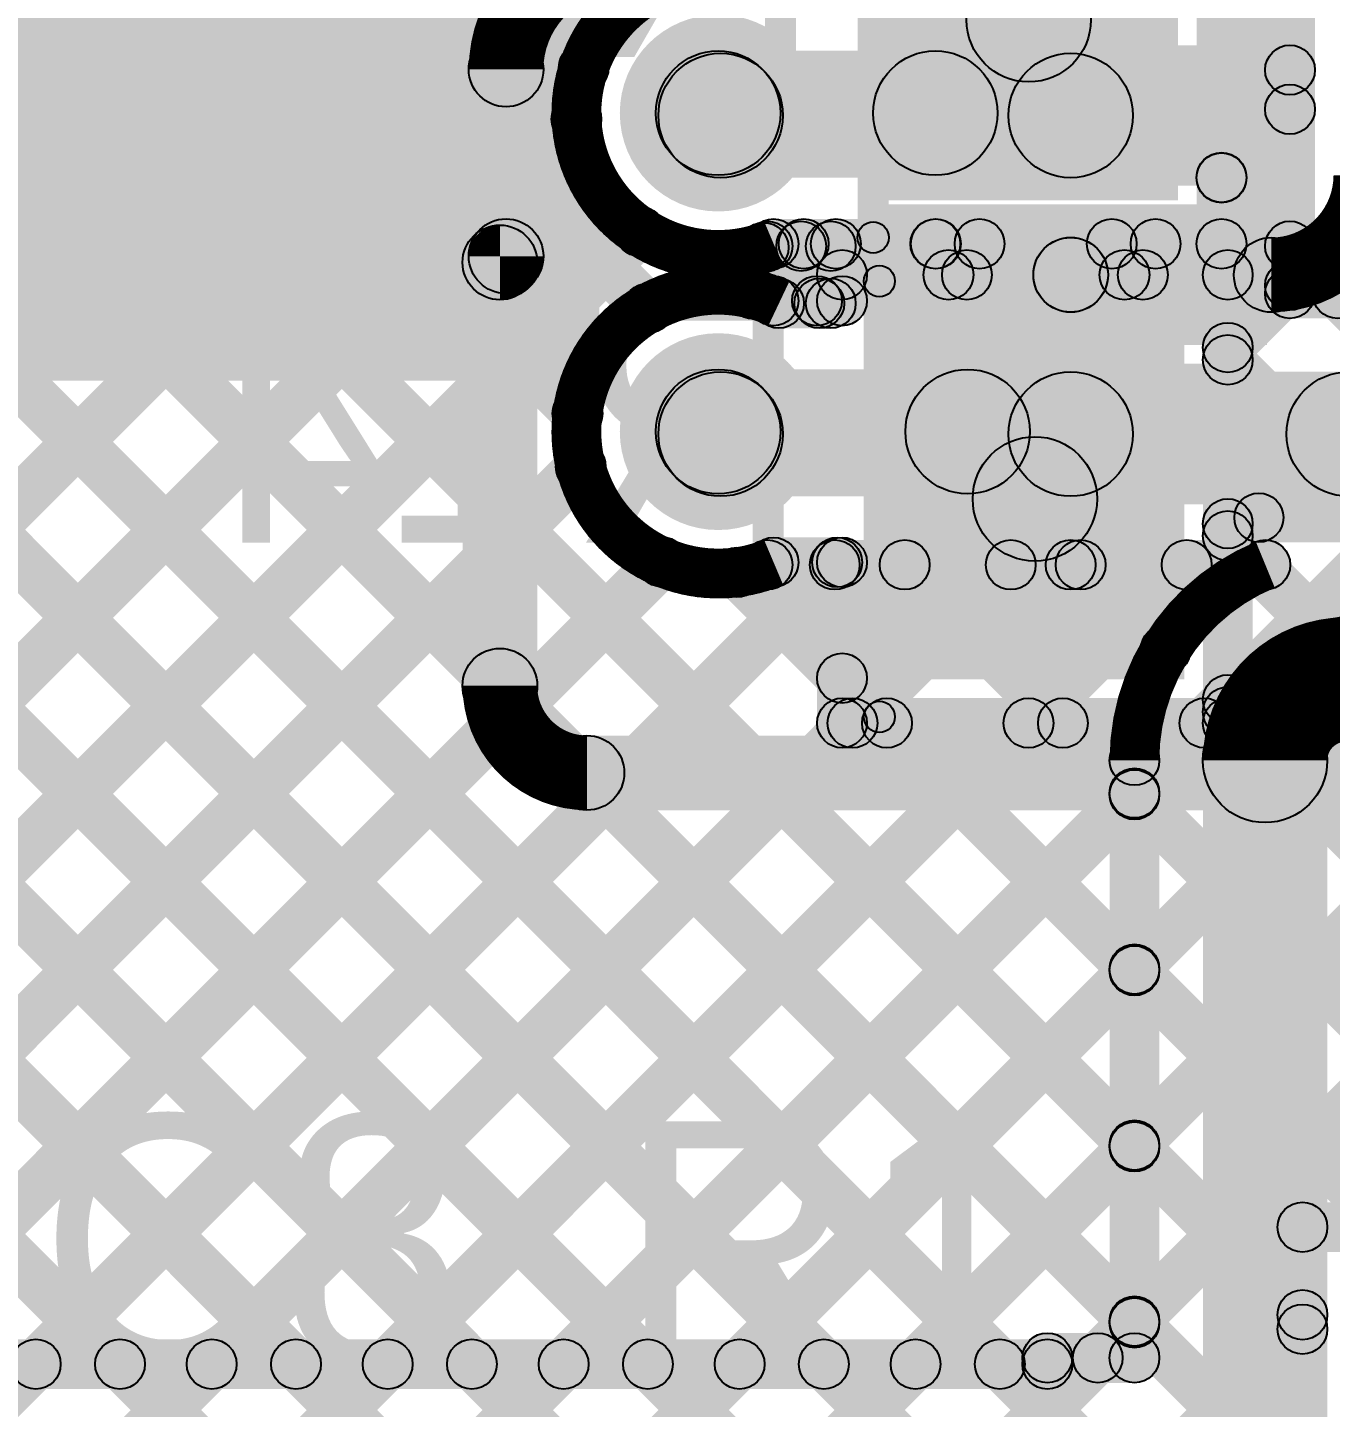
# Model space of a CAD drawing. Header units: millimetres. Extents: x 3.07 to 5.81, y 1.29 to 3.84.
# Drawn here: x 5.0831 to 5.2925, y 1.6551 to 1.8767 of the extents above; entities that cross this region are included whole.
import ezdxf

# ---------------------------------------------------------------- set-up
doc = ezdxf.new("R2010")
doc.units = ezdxf.units.MM
doc.header["$MEASUREMENT"] = 0
for name, color, linetype in [('BottomLayer', 5, 'Continuous'), ('BottomOverlay', 54, 'Continuous'), ('BottomPaste', 16, 'Continuous'), ('BottomSolder', 6, 'Continuous'), ('TopLayer', 1, 'Continuous'), ('TopOverlay', 2, 'Continuous'), ('TopPaste', 8, 'Continuous'), ('TopSolder', 216, 'Continuous'), ('ViaHoleLayer', 16, 'Continuous')]:
    doc.layers.add(name, color=color, linetype=linetype)

# ---------------------------------------------------------------- blocks, each defined once
blk = doc.blocks.new('16_TSSOP_17')
at = {"layer": 'TopLayer'}
for points in [[(-0.13681, -0.0311), (-0.08169, -0.0311), (-0.08169, -0.04567), (-0.13681, -0.04567)], [(-0.13681, -0.05669), (-0.08169, -0.05669), (-0.08169, -0.07126), (-0.13681, -0.07126)], [(-0.13681, -0.08228), (-0.08169, -0.08228), (-0.08169, -0.09685), (-0.13681, -0.09685)]]:
    blk.add_hatch(color=1, dxfattribs=at).paths.add_polyline_path(points)
at = {"layer": 'TopOverlay'}
h = blk.add_hatch(color=2, dxfattribs=at)
edge = h.paths.add_edge_path()
edge.add_arc((-0.079, -0.103), 0.00394, 0, 360)
blk.add_hatch(color=2, dxfattribs=at).paths.add_polyline_path([(-0.079, -0.10694), (-0.079, -0.09906), (0.079, -0.09906), (0.079, -0.10694)])
at = {"layer": 'TopPaste'}
for points in [[(-0.13681, -0.0311), (-0.08169, -0.0311), (-0.08169, -0.04567), (-0.13681, -0.04567)], [(-0.13681, -0.05669), (-0.08169, -0.05669), (-0.08169, -0.07126), (-0.13681, -0.07126)], [(-0.13681, -0.08228), (-0.08169, -0.08228), (-0.08169, -0.09685), (-0.13681, -0.09685)]]:
    blk.add_hatch(color=8, dxfattribs=at).paths.add_polyline_path(points)
at = {"layer": 'TopSolder'}
for points in [[(-0.14081, -0.0271), (-0.07769, -0.0271), (-0.07769, -0.04967), (-0.14081, -0.04967)], [(-0.14081, -0.05269), (-0.07769, -0.05269), (-0.07769, -0.07526), (-0.14081, -0.07526)], [(-0.14081, -0.07828), (-0.07769, -0.07828), (-0.07769, -0.10085), (-0.14081, -0.10085)]]:
    blk.add_hatch(color=216, dxfattribs=at).paths.add_polyline_path(points)
at = {"layer": 'TopOverlay'}
blk.add_circle((-0.079, -0.103), 0.00394, dxfattribs=at)
blk = doc.blocks.new('RES0805_B_41')
at = {"layer": 'BottomLayer'}
for points in [[(-0.06, 0.025), (-0.02, 0.025), (-0.02, -0.025), (-0.06, -0.025)], [(0.02, 0.025), (0.06, 0.025), (0.06, -0.025), (0.02, -0.025)]]:
    blk.add_hatch(color=5, dxfattribs=at).paths.add_polyline_path(points)
at = {"layer": 'BottomOverlay'}
h = blk.add_hatch(color=54, dxfattribs=at)
edge = h.paths.add_edge_path()
edge.add_arc((-0.065, 0.035), 0.0025, 0, 360)
h = blk.add_hatch(color=54, dxfattribs=at)
edge = h.paths.add_edge_path()
edge.add_arc((-0.065, 0.035), 0.0025, 0, 360)
for points in [[(0.065, 0.0375), (0.065, 0.0325), (-0.065, 0.0325), (-0.065, 0.0375)], [(-0.0675, 0.035), (-0.0625, 0.035), (-0.0625, -0.035), (-0.0675, -0.035)], [(0.0625, 0.035), (0.0675, 0.035), (0.0675, -0.035), (0.0625, -0.035)], [(0.065, -0.0325), (0.065, -0.0375), (-0.065, -0.0375), (-0.065, -0.0325)]]:
    blk.add_hatch(color=54, dxfattribs=at).paths.add_polyline_path(points)
h = blk.add_hatch(color=54, dxfattribs=at)
edge = h.paths.add_edge_path()
edge.add_arc((0.065, 0.035), 0.0025, 0, 360)
h = blk.add_hatch(color=54, dxfattribs=at)
edge = h.paths.add_edge_path()
edge.add_arc((0.065, 0.035), 0.0025, 0, 360)
h = blk.add_hatch(color=54, dxfattribs=at)
edge = h.paths.add_edge_path()
edge.add_arc((-0.065, -0.035), 0.0025, 0, 360)
h = blk.add_hatch(color=54, dxfattribs=at)
edge = h.paths.add_edge_path()
edge.add_arc((-0.065, -0.035), 0.0025, 0, 360)
h = blk.add_hatch(color=54, dxfattribs=at)
edge = h.paths.add_edge_path()
edge.add_arc((0.065, -0.035), 0.0025, 0, 360)
h = blk.add_hatch(color=54, dxfattribs=at)
edge = h.paths.add_edge_path()
edge.add_arc((0.065, -0.035), 0.0025, 0, 360)
at = {"layer": 'BottomPaste'}
for points in [[(-0.06, 0.025), (-0.02, 0.025), (-0.02, -0.025), (-0.06, -0.025)], [(0.02, 0.025), (0.06, 0.025), (0.06, -0.025), (0.02, -0.025)]]:
    blk.add_hatch(color=16, dxfattribs=at).paths.add_polyline_path(points)
at = {"layer": 'BottomSolder'}
for points in [[(-0.064, 0.029), (-0.016, 0.029), (-0.016, -0.029), (-0.064, -0.029)], [(0.016, 0.029), (0.064, 0.029), (0.064, -0.029), (0.016, -0.029)]]:
    blk.add_hatch(color=6, dxfattribs=at).paths.add_polyline_path(points)
at = {"layer": 'BottomOverlay'}
for centre in [(-0.065, 0.035), (-0.065, 0.035), (0.065, 0.035), (0.065, 0.035), (-0.065, -0.035), (-0.065, -0.035), (0.065, -0.035), (0.065, -0.035)]:
    blk.add_circle(centre, 0.0025, dxfattribs=at)
blk = doc.blocks.new('RES0805_B_42')
at = {"layer": 'BottomLayer'}
for points in [[(-0.06, 0.025), (-0.02, 0.025), (-0.02, -0.025), (-0.06, -0.025)], [(0.02, 0.025), (0.06, 0.025), (0.06, -0.025), (0.02, -0.025)]]:
    blk.add_hatch(color=5, dxfattribs=at).paths.add_polyline_path(points)
at = {"layer": 'BottomOverlay'}
h = blk.add_hatch(color=54, dxfattribs=at)
edge = h.paths.add_edge_path()
edge.add_arc((-0.065, 0.035), 0.0025, 0, 360)
h = blk.add_hatch(color=54, dxfattribs=at)
edge = h.paths.add_edge_path()
edge.add_arc((-0.065, 0.035), 0.0025, 0, 360)
for points in [[(-0.065, 0.0325), (-0.065, 0.0375), (0.065, 0.0375), (0.065, 0.0325)], [(-0.0625, -0.035), (-0.0675, -0.035), (-0.0675, 0.035), (-0.0625, 0.035)], [(0.0675, -0.035), (0.0625, -0.035), (0.0625, 0.035), (0.0675, 0.035)], [(-0.065, -0.0375), (-0.065, -0.0325), (0.065, -0.0325), (0.065, -0.0375)]]:
    blk.add_hatch(color=54, dxfattribs=at).paths.add_polyline_path(points)
h = blk.add_hatch(color=54, dxfattribs=at)
edge = h.paths.add_edge_path()
edge.add_arc((0.065, 0.035), 0.0025, 0, 360)
h = blk.add_hatch(color=54, dxfattribs=at)
edge = h.paths.add_edge_path()
edge.add_arc((0.065, 0.035), 0.0025, 0, 360)
h = blk.add_hatch(color=54, dxfattribs=at)
edge = h.paths.add_edge_path()
edge.add_arc((-0.065, -0.035), 0.0025, 0, 360)
h = blk.add_hatch(color=54, dxfattribs=at)
edge = h.paths.add_edge_path()
edge.add_arc((-0.065, -0.035), 0.0025, 0, 360)
h = blk.add_hatch(color=54, dxfattribs=at)
edge = h.paths.add_edge_path()
edge.add_arc((0.065, -0.035), 0.0025, 0, 360)
h = blk.add_hatch(color=54, dxfattribs=at)
edge = h.paths.add_edge_path()
edge.add_arc((0.065, -0.035), 0.0025, 0, 360)
at = {"layer": 'BottomPaste'}
for points in [[(-0.06, 0.025), (-0.02, 0.025), (-0.02, -0.025), (-0.06, -0.025)], [(0.02, 0.025), (0.06, 0.025), (0.06, -0.025), (0.02, -0.025)]]:
    blk.add_hatch(color=16, dxfattribs=at).paths.add_polyline_path(points)
at = {"layer": 'BottomSolder'}
for points in [[(-0.064, 0.029), (-0.016, 0.029), (-0.016, -0.029), (-0.064, -0.029)], [(0.016, 0.029), (0.064, 0.029), (0.064, -0.029), (0.016, -0.029)]]:
    blk.add_hatch(color=6, dxfattribs=at).paths.add_polyline_path(points)
at = {"layer": 'BottomOverlay'}
for centre in [(-0.065, 0.035), (-0.065, 0.035), (0.065, 0.035), (0.065, 0.035), (-0.065, -0.035), (-0.065, -0.035), (0.065, -0.035), (0.065, -0.035)]:
    blk.add_circle(centre, 0.0025, dxfattribs=at)

msp = doc.modelspace()

# ---------------------------------------------------------------- hatches: boundary and pattern name
at = {"layer": 'BottomLayer'}
for points in [[(4.72717, 2.30996), (4.73283, 2.31561), (5.17531, 1.87313), (5.16966, 1.86747)], [(4.93017, 2.07867), (4.93583, 2.08433), (5.18567, 1.83449), (5.18001, 1.82883)], [(4.93017, 2.05039), (4.93583, 2.05605), (5.1743, 1.81757), (5.16864, 1.81192)], [(4.93017, 2.0221), (4.93583, 2.02776), (5.29083, 1.67276), (5.28517, 1.6671)], [(5.29, 1.834), (5.282, 1.834), (5.282, 2.002), (5.29, 2.002)], [(4.93017, 1.99382), (4.93583, 1.99948), (5.29083, 1.64448), (5.28517, 1.63882)], [(4.93017, 1.96554), (4.93583, 1.97119), (5.29083, 1.61619), (5.28517, 1.61054)], [(4.93583, 1.70576), (4.93017, 1.71142), (5.17027, 1.95152), (5.17593, 1.94586)], [(4.93017, 1.93725), (4.93583, 1.94291), (5.29083, 1.58791), (5.28517, 1.58225)], [(4.93583, 1.67748), (4.93017, 1.68314), (5.17434, 1.92731), (5.18, 1.92165)], [(4.93583, 1.64919), (4.93017, 1.65485), (5.19551, 1.92019), (5.20116, 1.91453)], [(4.93017, 1.90897), (4.93583, 1.91462), (5.29083, 1.55962), (5.28517, 1.55397)], [(5.279, 1.842), (5.271, 1.842), (5.271, 1.914), (5.279, 1.914)], [(4.93017, 1.88068), (4.93583, 1.88634), (5.29083, 1.53134), (5.28517, 1.52568)], [(5.23607, 1.85593), (5.22193, 1.87007), (5.23693, 1.88507), (5.25107, 1.87093)], [(5.27217, 1.87809), (5.27783, 1.88375), (5.28883, 1.87275), (5.28317, 1.86709)], [(5.19409, 1.853), (5.19409, 1.873), (5.229, 1.873), (5.229, 1.853)], [(4.93583, 1.62091), (4.93017, 1.62657), (5.16848, 1.86487), (5.17413, 1.85921)], [(5.27783, 1.84977), (5.27217, 1.85543), (5.28317, 1.86643), (5.28883, 1.86077)], [(4.93017, 1.8524), (4.93583, 1.85806), (5.30838, 1.48551), (5.30272, 1.47985)], [(5.27217, 1.84981), (5.27783, 1.85547), (5.28883, 1.84447), (5.28317, 1.83881)], [(4.93583, 1.59263), (4.93017, 1.59828), (5.17869, 1.8468), (5.18434, 1.84114)], [(5.20258, 1.83109), (5.19692, 1.83675), (5.205, 1.84483), (5.21066, 1.83917)], [(5.203, 1.838), (5.203, 1.846), (5.213, 1.846), (5.213, 1.838)], [(5.213, 1.838), (5.213, 1.846), (5.275, 1.846), (5.275, 1.838)], [(5.213, 1.838), (5.213, 1.846), (5.229, 1.846), (5.229, 1.838)], [(5.22624, 1.83917), (5.2319, 1.84483), (5.2369, 1.83983), (5.23124, 1.83417)], [(5.23394, 1.83417), (5.22829, 1.83983), (5.23329, 1.84483), (5.23894, 1.83917)], [(5.25453, 1.83917), (5.26018, 1.84483), (5.26518, 1.83983), (5.25953, 1.83417)], [(5.26223, 1.83417), (5.25657, 1.83983), (5.26157, 1.84483), (5.26723, 1.83917)], [(5.19857, 1.83856), (5.20423, 1.84422), (5.2128, 1.83565), (5.20714, 1.82999)], [(5.214, 1.833), (5.214, 1.841), (5.276, 1.841), (5.276, 1.833)], [(5.165, 1.771), (5.153, 1.771), (5.153, 1.839), (5.165, 1.839)], [(5.27883, 1.82249), (5.27317, 1.82815), (5.28317, 1.83815), (5.28883, 1.83249)], [(5.286, 1.83), (5.286, 1.838), (5.428, 1.838), (5.428, 1.83)], [(5.00536, 1.46417), (4.99971, 1.46983), (5.36671, 1.83683), (5.37236, 1.83117)], [(5.03365, 1.46417), (5.02799, 1.46983), (5.39499, 1.83683), (5.40065, 1.83117)], [(5.06193, 1.46417), (5.05628, 1.46983), (5.42328, 1.83683), (5.42893, 1.83117)], [(5.203, 1.82882), (5.203, 1.83682), (5.214, 1.83682), (5.214, 1.82882)], [(5.218, 1.83282), (5.21, 1.83282), (5.21, 1.837), (5.218, 1.837)], [(5.28, 1.765), (5.272, 1.765), (5.272, 1.837), (5.28, 1.837)], [(5.27883, 1.7942), (5.27317, 1.79986), (5.31014, 1.83683), (5.3158, 1.83117)], [(5.27883, 1.76592), (5.27317, 1.77158), (5.33842, 1.83683), (5.34408, 1.83117)], [(5.29081, 1.83117), (5.29647, 1.83683), (5.37247, 1.76083), (5.36681, 1.75517)], [(4.93017, 1.82411), (4.93583, 1.82977), (5.29483, 1.47077), (5.28917, 1.46511)], [(5.27317, 1.82053), (5.27883, 1.82618), (5.36983, 1.73518), (5.36417, 1.72953)], [(5.19409, 1.80182), (5.19409, 1.82182), (5.23418, 1.82182), (5.23418, 1.80182)], [(5.22711, 1.80475), (5.24125, 1.81889), (5.25207, 1.80807), (5.23793, 1.79393)], [(4.93583, 1.56434), (4.93017, 1.57), (5.16917, 1.80899), (5.17482, 1.80334)], [(5.27317, 1.79224), (5.27883, 1.7979), (5.36983, 1.7069), (5.36417, 1.70124)], [(4.93583, 1.53606), (4.93017, 1.54171), (5.18218, 1.79372), (5.18784, 1.78807)], [(4.93583, 1.50777), (4.93017, 1.51343), (5.21039, 1.79365), (5.21605, 1.78799)], [(5.203, 1.78682), (5.203, 1.79482), (5.214, 1.79482), (5.214, 1.78682)], [(5.19419, 1.78637), (5.19985, 1.79202), (5.21683, 1.77505), (5.21117, 1.76939)], [(5.218, 1.765), (5.21, 1.765), (5.21, 1.79082), (5.218, 1.79082)], [(5.27508, 1.76217), (5.26942, 1.76783), (5.27317, 1.77158), (5.27883, 1.76592)], [(5.214, 1.761), (5.214, 1.769), (5.276, 1.769), (5.276, 1.761)], [(5.27317, 1.76396), (5.27883, 1.76961), (5.36161, 1.68683), (5.35596, 1.68117)], [(4.93583, 1.47949), (4.93017, 1.48515), (5.21285, 1.76783), (5.21851, 1.76217)], [(4.9488, 1.46417), (4.94314, 1.46983), (5.24114, 1.76783), (5.2468, 1.76217)], [(4.97708, 1.46417), (4.97142, 1.46983), (5.26942, 1.76783), (5.27508, 1.76217)], [(5.21839, 1.76217), (5.22405, 1.76783), (5.30505, 1.68683), (5.29939, 1.68117)], [(5.24667, 1.76217), (5.25233, 1.76783), (5.33333, 1.68683), (5.32767, 1.68117)], [(5.173, 1.751), (5.173, 1.763), (5.318, 1.763), (5.318, 1.751)], [(5.288, 1.68), (5.288, 1.688), (5.367, 1.688), (5.367, 1.68)], [(5.292, 1.515), (5.284, 1.515), (5.284, 1.684), (5.292, 1.684)], [(5.09022, 1.46417), (5.08456, 1.46983), (5.28517, 1.67044), (5.29083, 1.66478)]]:
    msp.add_hatch(color=5, dxfattribs=at).paths.add_polyline_path(points)
h = msp.add_hatch(color=5, dxfattribs=at)
edge = h.paths.add_edge_path()
edge.add_arc((5.244, 1.878), 0.01, 0, 360)
h = msp.add_hatch(color=5, dxfattribs=at)
edge = h.paths.add_edge_path()
edge.add_arc((5.17248, 1.8703), 0.004, 0, 360)
h = msp.add_hatch(color=5, dxfattribs=at)
edge = h.paths.add_edge_path()
edge.add_arc((5.19409, 1.863), 0.01181, 0, 360)
h = msp.add_hatch(color=5, dxfattribs=at)
edge = h.paths.add_edge_path()
edge.add_arc((5.286, 1.86992), 0.004, 0, 360)
h = msp.add_hatch(color=5, dxfattribs=at)
edge = h.paths.add_edge_path()
edge.add_arc((5.19409, 1.863), 0.01, 0, 360)
h = msp.add_hatch(color=5, dxfattribs=at)
edge = h.paths.add_edge_path()
edge.add_arc((5.229, 1.863), 0.01, 0, 360)
h = msp.add_hatch(color=5, dxfattribs=at)
edge = h.paths.add_edge_path()
edge.add_arc((5.229, 1.863), 0.01, 0, 360)
h = msp.add_hatch(color=5, dxfattribs=at)
edge = h.paths.add_edge_path()
edge.add_arc((5.286, 1.8636), 0.004, 0, 360)
h = msp.add_hatch(color=5, dxfattribs=at)
edge = h.paths.add_edge_path()
edge.add_arc((5.1713, 1.86204), 0.004, 0, 360)
h = msp.add_hatch(color=5, dxfattribs=at)
edge = h.paths.add_edge_path()
edge.add_arc((5.275, 1.85264), 0.004, 0, 360)
h = msp.add_hatch(color=5, dxfattribs=at)
edge = h.paths.add_edge_path()
edge.add_arc((5.275, 1.8526), 0.004, 0, 360)
h = msp.add_hatch(color=5, dxfattribs=at)
edge = h.paths.add_edge_path()
edge.add_arc((5.159, 1.839), 0.01181, 0, 360)
h = msp.add_hatch(color=5, dxfattribs=at)
edge = h.paths.add_edge_path()
edge.add_arc((5.18152, 1.84397), 0.004, 0, 360)
h = msp.add_hatch(color=5, dxfattribs=at)
edge = h.paths.add_edge_path()
edge.add_arc((5.159, 1.839), 0.006, 0, 360)
h = msp.add_hatch(color=5, dxfattribs=at)
edge = h.paths.add_edge_path()
edge.add_arc((5.2014, 1.84139), 0.004, 0, 360)
h = msp.add_hatch(color=5, dxfattribs=at)
edge = h.paths.add_edge_path()
edge.add_arc((5.203, 1.842), 0.004, 0, 360)
h = msp.add_hatch(color=5, dxfattribs=at)
edge = h.paths.add_edge_path()
edge.add_arc((5.203, 1.842), 0.004, 0, 360)
h = msp.add_hatch(color=5, dxfattribs=at)
edge = h.paths.add_edge_path()
edge.add_arc((5.20783, 1.842), 0.004, 0, 360)
h = msp.add_hatch(color=5, dxfattribs=at)
edge = h.paths.add_edge_path()
edge.add_arc((5.213, 1.842), 0.004, 0, 360)
h = msp.add_hatch(color=5, dxfattribs=at)
edge = h.paths.add_edge_path()
edge.add_arc((5.213, 1.842), 0.004, 0, 360)
h = msp.add_hatch(color=5, dxfattribs=at)
edge = h.paths.add_edge_path()
edge.add_arc((5.213, 1.842), 0.004, 0, 360)
h = msp.add_hatch(color=5, dxfattribs=at)
edge = h.paths.add_edge_path()
edge.add_arc((5.229, 1.842), 0.004, 0, 360)
h = msp.add_hatch(color=5, dxfattribs=at)
edge = h.paths.add_edge_path()
edge.add_arc((5.22907, 1.842), 0.004, 0, 360)
h = msp.add_hatch(color=5, dxfattribs=at)
edge = h.paths.add_edge_path()
edge.add_arc((5.23611, 1.842), 0.004, 0, 360)
h = msp.add_hatch(color=5, dxfattribs=at)
edge = h.paths.add_edge_path()
edge.add_arc((5.25735, 1.842), 0.004, 0, 360)
h = msp.add_hatch(color=5, dxfattribs=at)
edge = h.paths.add_edge_path()
edge.add_arc((5.2644, 1.842), 0.004, 0, 360)
h = msp.add_hatch(color=5, dxfattribs=at)
edge = h.paths.add_edge_path()
edge.add_arc((5.275, 1.842), 0.004, 0, 360)
h = msp.add_hatch(color=5, dxfattribs=at)
edge = h.paths.add_edge_path()
edge.add_arc((5.275, 1.842), 0.004, 0, 360)
h = msp.add_hatch(color=5, dxfattribs=at)
edge = h.paths.add_edge_path()
edge.add_arc((5.286, 1.84164), 0.004, 0, 360)
h = msp.add_hatch(color=5, dxfattribs=at)
edge = h.paths.add_edge_path()
edge.add_arc((5.214, 1.837), 0.004, 0, 360)
h = msp.add_hatch(color=5, dxfattribs=at)
edge = h.paths.add_edge_path()
edge.add_arc((5.214, 1.837), 0.004, 0, 360)
h = msp.add_hatch(color=5, dxfattribs=at)
edge = h.paths.add_edge_path()
edge.add_arc((5.23111, 1.837), 0.004, 0, 360)
h = msp.add_hatch(color=5, dxfattribs=at)
edge = h.paths.add_edge_path()
edge.add_arc((5.23407, 1.837), 0.004, 0, 360)
h = msp.add_hatch(color=5, dxfattribs=at)
edge = h.paths.add_edge_path()
edge.add_arc((5.2594, 1.837), 0.004, 0, 360)
h = msp.add_hatch(color=5, dxfattribs=at)
edge = h.paths.add_edge_path()
edge.add_arc((5.26235, 1.837), 0.004, 0, 360)
h = msp.add_hatch(color=5, dxfattribs=at)
edge = h.paths.add_edge_path()
edge.add_arc((5.276, 1.837), 0.004, 0, 360)
h = msp.add_hatch(color=5, dxfattribs=at)
edge = h.paths.add_edge_path()
edge.add_arc((5.276, 1.837), 0.004, 0, 360)
h = msp.add_hatch(color=5, dxfattribs=at)
edge = h.paths.add_edge_path()
edge.add_arc((5.19975, 1.83392), 0.004, 0, 360)
h = msp.add_hatch(color=5, dxfattribs=at)
edge = h.paths.add_edge_path()
edge.add_arc((5.286, 1.83532), 0.004, 0, 360)
h = msp.add_hatch(color=5, dxfattribs=at)
edge = h.paths.add_edge_path()
edge.add_arc((5.286, 1.834), 0.004, 0, 360)
h = msp.add_hatch(color=5, dxfattribs=at)
edge = h.paths.add_edge_path()
edge.add_arc((5.286, 1.834), 0.004, 0, 360)
h = msp.add_hatch(color=5, dxfattribs=at)
edge = h.paths.add_edge_path()
edge.add_arc((5.29364, 1.834), 0.004, 0, 360)
h = msp.add_hatch(color=5, dxfattribs=at)
edge = h.paths.add_edge_path()
edge.add_arc((5.18284, 1.83166), 0.004, 0, 360)
h = msp.add_hatch(color=5, dxfattribs=at)
edge = h.paths.add_edge_path()
edge.add_arc((5.203, 1.83282), 0.004, 0, 360)
h = msp.add_hatch(color=5, dxfattribs=at)
edge = h.paths.add_edge_path()
edge.add_arc((5.203, 1.83282), 0.004, 0, 360)
h = msp.add_hatch(color=5, dxfattribs=at)
edge = h.paths.add_edge_path()
edge.add_arc((5.20997, 1.83282), 0.004, 0, 360)
h = msp.add_hatch(color=5, dxfattribs=at)
edge = h.paths.add_edge_path()
edge.add_arc((5.214, 1.83282), 0.004, 0, 360)
h = msp.add_hatch(color=5, dxfattribs=at)
edge = h.paths.add_edge_path()
edge.add_arc((5.214, 1.83282), 0.004, 0, 360)
h = msp.add_hatch(color=5, dxfattribs=at)
edge = h.paths.add_edge_path()
edge.add_arc((5.276, 1.82532), 0.004, 0, 360)
h = msp.add_hatch(color=5, dxfattribs=at)
edge = h.paths.add_edge_path()
edge.add_arc((5.276, 1.82335), 0.004, 0, 360)
h = msp.add_hatch(color=5, dxfattribs=at)
edge = h.paths.add_edge_path()
edge.add_arc((5.19409, 1.81182), 0.01181, 0, 360)
h = msp.add_hatch(color=5, dxfattribs=at)
edge = h.paths.add_edge_path()
edge.add_arc((5.19409, 1.81182), 0.01, 0, 360)
h = msp.add_hatch(color=5, dxfattribs=at)
edge = h.paths.add_edge_path()
edge.add_arc((5.23418, 1.81182), 0.01, 0, 360)
h = msp.add_hatch(color=5, dxfattribs=at)
edge = h.paths.add_edge_path()
edge.add_arc((5.23418, 1.81182), 0.01, 0, 360)
h = msp.add_hatch(color=5, dxfattribs=at)
edge = h.paths.add_edge_path()
edge.add_arc((5.17147, 1.81475), 0.004, 0, 360)
h = msp.add_hatch(color=5, dxfattribs=at)
edge = h.paths.add_edge_path()
edge.add_arc((5.172, 1.80617), 0.004, 0, 360)
h = msp.add_hatch(color=5, dxfattribs=at)
edge = h.paths.add_edge_path()
edge.add_arc((5.245, 1.801), 0.01, 0, 360)
h = msp.add_hatch(color=5, dxfattribs=at)
edge = h.paths.add_edge_path()
edge.add_arc((5.276, 1.79703), 0.004, 0, 360)
h = msp.add_hatch(color=5, dxfattribs=at)
edge = h.paths.add_edge_path()
edge.add_arc((5.276, 1.79507), 0.004, 0, 360)
h = msp.add_hatch(color=5, dxfattribs=at)
edge = h.paths.add_edge_path()
edge.add_arc((5.18501, 1.7909), 0.004, 0, 360)
h = msp.add_hatch(color=5, dxfattribs=at)
edge = h.paths.add_edge_path()
edge.add_arc((5.203, 1.79082), 0.004, 0, 360)
h = msp.add_hatch(color=5, dxfattribs=at)
edge = h.paths.add_edge_path()
edge.add_arc((5.203, 1.79082), 0.004, 0, 360)
h = msp.add_hatch(color=5, dxfattribs=at)
edge = h.paths.add_edge_path()
edge.add_arc((5.21322, 1.79082), 0.004, 0, 360)
h = msp.add_hatch(color=5, dxfattribs=at)
edge = h.paths.add_edge_path()
edge.add_arc((5.214, 1.79082), 0.004, 0, 360)
h = msp.add_hatch(color=5, dxfattribs=at)
edge = h.paths.add_edge_path()
edge.add_arc((5.214, 1.79082), 0.004, 0, 360)
h = msp.add_hatch(color=5, dxfattribs=at)
edge = h.paths.add_edge_path()
edge.add_arc((5.19702, 1.7892), 0.004, 0, 360)
h = msp.add_hatch(color=5, dxfattribs=at)
edge = h.paths.add_edge_path()
edge.add_arc((5.159, 1.771), 0.006, 0, 360)
h = msp.add_hatch(color=5, dxfattribs=at)
edge = h.paths.add_edge_path()
edge.add_arc((5.159, 1.771), 0.006, 0, 360)
h = msp.add_hatch(color=5, dxfattribs=at)
edge = h.paths.add_edge_path()
edge.add_arc((5.214, 1.77222), 0.004, 0, 360)
h = msp.add_hatch(color=5, dxfattribs=at)
edge = h.paths.add_edge_path()
edge.add_arc((5.276, 1.76875), 0.004, 0, 360)
h = msp.add_hatch(color=5, dxfattribs=at)
edge = h.paths.add_edge_path()
edge.add_arc((5.276, 1.76875), 0.004, 0, 360)
h = msp.add_hatch(color=5, dxfattribs=at)
edge = h.paths.add_edge_path()
edge.add_arc((5.214, 1.765), 0.004, 0, 360)
h = msp.add_hatch(color=5, dxfattribs=at)
edge = h.paths.add_edge_path()
edge.add_arc((5.214, 1.765), 0.004, 0, 360)
h = msp.add_hatch(color=5, dxfattribs=at)
edge = h.paths.add_edge_path()
edge.add_arc((5.21568, 1.765), 0.004, 0, 360)
h = msp.add_hatch(color=5, dxfattribs=at)
edge = h.paths.add_edge_path()
edge.add_arc((5.22122, 1.765), 0.004, 0, 360)
h = msp.add_hatch(color=5, dxfattribs=at)
edge = h.paths.add_edge_path()
edge.add_arc((5.24397, 1.765), 0.004, 0, 360)
h = msp.add_hatch(color=5, dxfattribs=at)
edge = h.paths.add_edge_path()
edge.add_arc((5.2495, 1.765), 0.004, 0, 360)
h = msp.add_hatch(color=5, dxfattribs=at)
edge = h.paths.add_edge_path()
edge.add_arc((5.27225, 1.765), 0.004, 0, 360)
h = msp.add_hatch(color=5, dxfattribs=at)
edge = h.paths.add_edge_path()
edge.add_arc((5.27225, 1.765), 0.004, 0, 360)
h = msp.add_hatch(color=5, dxfattribs=at)
edge = h.paths.add_edge_path()
edge.add_arc((5.276, 1.76679), 0.004, 0, 360)
h = msp.add_hatch(color=5, dxfattribs=at)
edge = h.paths.add_edge_path()
edge.add_arc((5.276, 1.765), 0.004, 0, 360)
h = msp.add_hatch(color=5, dxfattribs=at)
edge = h.paths.add_edge_path()
edge.add_arc((5.276, 1.765), 0.004, 0, 360)
h = msp.add_hatch(color=5, dxfattribs=at)
edge = h.paths.add_edge_path()
edge.add_arc((5.173, 1.757), 0.006, 0, 360)
h = msp.add_hatch(color=5, dxfattribs=at)
edge = h.paths.add_edge_path()
edge.add_arc((5.173, 1.757), 0.006, 0, 360)
h = msp.add_hatch(color=5, dxfattribs=at)
edge = h.paths.add_edge_path()
edge.add_arc((5.288, 1.684), 0.004, 0, 360)
h = msp.add_hatch(color=5, dxfattribs=at)
edge = h.paths.add_edge_path()
edge.add_arc((5.288, 1.684), 0.004, 0, 360)
h = msp.add_hatch(color=5, dxfattribs=at)
edge = h.paths.add_edge_path()
edge.add_arc((5.288, 1.66993), 0.004, 0, 360)
h = msp.add_hatch(color=5, dxfattribs=at)
edge = h.paths.add_edge_path()
edge.add_arc((5.288, 1.66761), 0.004, 0, 360)
at = {"layer": 'BottomSolder'}
h = msp.add_hatch(color=6, dxfattribs=at)
edge = h.paths.add_edge_path()
edge.add_arc((5.19409, 1.863), 0.01581, 0, 360)
h = msp.add_hatch(color=6, dxfattribs=at)
edge = h.paths.add_edge_path()
edge.add_arc((5.159, 1.839), 0.01581, 0, 360)
h = msp.add_hatch(color=6, dxfattribs=at)
edge = h.paths.add_edge_path()
edge.add_arc((5.19409, 1.81182), 0.01581, 0, 360)
at = {"layer": 'TopLayer'}
for points in [[(4.60024, 1.37017), (4.59458, 1.37583), (5.17027, 1.95152), (5.17593, 1.94586)], [(4.62852, 1.37017), (4.62286, 1.37583), (5.17434, 1.92731), (5.18, 1.92165)], [(4.86136, 1.92121), (4.86701, 1.92687), (5.12906, 1.66483), (5.1234, 1.65917)], [(4.88868, 1.92217), (4.89434, 1.92783), (5.15734, 1.66483), (5.15168, 1.65917)], [(4.91697, 1.92217), (4.92262, 1.92783), (5.18562, 1.66483), (5.17997, 1.65917)], [(4.94525, 1.92217), (4.95091, 1.92783), (5.21391, 1.66483), (5.20825, 1.65917)], [(4.97354, 1.92217), (4.97919, 1.92783), (5.24219, 1.66483), (5.23654, 1.65917)], [(5.00182, 1.92217), (5.00748, 1.92783), (5.26383, 1.67148), (5.25817, 1.66582)], [(5.0301, 1.92217), (5.03576, 1.92783), (5.26383, 1.69976), (5.25817, 1.6941)], [(5.05839, 1.92217), (5.06405, 1.92783), (5.1743, 1.81757), (5.16864, 1.81192)], [(5.08667, 1.92217), (5.09233, 1.92783), (5.18567, 1.83449), (5.18001, 1.82883)], [(5.11496, 1.92217), (5.12061, 1.92783), (5.17531, 1.87313), (5.16966, 1.86747)], [(4.65681, 1.37017), (4.65115, 1.37583), (5.19551, 1.92019), (5.20116, 1.91453)], [(4.83877, 1.91552), (4.84443, 1.92117), (5.10077, 1.66483), (5.09511, 1.65917)], [(5.017, 1.82), (5.175, 1.82), (5.175, 1.902), (5.017, 1.902)], [(5.19448, 1.85261), (5.19448, 1.87261), (5.25075, 1.87261), (5.25075, 1.85261)], [(5.166, 1.84), (5.154, 1.84), (5.154, 1.87), (5.166, 1.87)], [(4.68509, 1.37017), (4.67943, 1.37583), (5.16848, 1.86487), (5.17413, 1.85921)], [(4.71337, 1.37017), (4.70772, 1.37583), (5.17869, 1.8468), (5.18434, 1.84114)], [(5.20258, 1.83109), (5.19692, 1.83675), (5.20462, 1.84444), (5.21027, 1.83879)], [(5.20203, 1.83761), (5.20203, 1.84561), (5.21219, 1.84561), (5.21219, 1.83761)], [(5.19857, 1.83856), (5.20423, 1.84422), (5.21318, 1.83526), (5.20752, 1.8296)], [(5.25075, 1.831), (5.25075, 1.843), (5.283, 1.843), (5.283, 1.831)], [(5.21619, 1.83243), (5.20819, 1.83243), (5.20819, 1.84161), (5.21619, 1.84161)], [(5.20386, 1.82843), (5.20386, 1.83643), (5.21219, 1.83643), (5.21219, 1.82843)], [(5.25675, 1.837), (5.24475, 1.837), (5.24475, 1.83702), (5.25675, 1.83702)], [(5.19448, 1.80143), (5.19448, 1.82143), (5.25075, 1.82143), (5.25075, 1.80143)], [(5.25075, 1.80143), (5.25075, 1.82143), (5.29543, 1.82143), (5.29543, 1.80143)], [(4.74166, 1.37017), (4.736, 1.37583), (5.16917, 1.80899), (5.17482, 1.80334)], [(4.76994, 1.37017), (4.76429, 1.37583), (5.18218, 1.79372), (5.18784, 1.78807)], [(5.20203, 1.78643), (5.20203, 1.79443), (5.25075, 1.79443), (5.25075, 1.78643)], [(5.25075, 1.78643), (5.25075, 1.79443), (5.28204, 1.79443), (5.28204, 1.78643)], [(5.08723, 1.65917), (5.08157, 1.66483), (5.21, 1.79326), (5.21566, 1.7876)], [(5.11551, 1.65917), (5.10985, 1.66483), (5.23829, 1.79326), (5.24394, 1.7876)], [(5.1438, 1.65917), (5.13814, 1.66483), (5.26657, 1.79326), (5.27223, 1.7876)], [(5.19419, 1.78637), (5.19985, 1.79202), (5.26383, 1.72805), (5.25817, 1.72239)], [(5.22124, 1.7876), (5.2269, 1.79326), (5.26383, 1.75633), (5.25817, 1.75067)], [(5.24952, 1.7876), (5.25518, 1.79326), (5.26884, 1.7796), (5.26319, 1.77394)], [(5.265, 1.663), (5.257, 1.663), (5.257, 1.759), (5.265, 1.759)], [(5.292, 1.616), (5.272, 1.616), (5.272, 1.759), (5.292, 1.759)], [(5.17208, 1.65917), (5.16642, 1.66483), (5.25817, 1.75658), (5.26383, 1.75092)], [(5.20036, 1.65917), (5.19471, 1.66483), (5.25817, 1.72829), (5.26383, 1.72264)], [(5.22865, 1.65917), (5.22299, 1.66483), (5.25817, 1.70001), (5.26383, 1.69435)], [(5.25793, 1.66017), (5.25228, 1.66583), (5.25817, 1.67172), (5.26383, 1.66607)], [(5.075, 1.658), (5.075, 1.666), (5.247, 1.666), (5.247, 1.658)], [(5.247, 1.659), (5.247, 1.667), (5.261, 1.667), (5.261, 1.659)], [(5.247, 1.659), (5.247, 1.667), (5.261, 1.667), (5.261, 1.659)]]:
    msp.add_hatch(color=1, dxfattribs=at).paths.add_polyline_path(points)
h = msp.add_hatch(color=1, dxfattribs=at)
edge = h.paths.add_edge_path()
edge.add_arc((5.16, 1.87), 0.006, 0, 360)
h = msp.add_hatch(color=1, dxfattribs=at)
edge = h.paths.add_edge_path()
edge.add_arc((5.16, 1.87), 0.006, 0, 360)
h = msp.add_hatch(color=1, dxfattribs=at)
edge = h.paths.add_edge_path()
edge.add_arc((5.17248, 1.8703), 0.004, 0, 360)
h = msp.add_hatch(color=1, dxfattribs=at)
edge = h.paths.add_edge_path()
edge.add_arc((5.19409, 1.863), 0.01181, 0, 360)
h = msp.add_hatch(color=1, dxfattribs=at)
edge = h.paths.add_edge_path()
edge.add_arc((5.19448, 1.86261), 0.01, 0, 360)
h = msp.add_hatch(color=1, dxfattribs=at)
edge = h.paths.add_edge_path()
edge.add_arc((5.25075, 1.86261), 0.01, 0, 360)
h = msp.add_hatch(color=1, dxfattribs=at)
edge = h.paths.add_edge_path()
edge.add_arc((5.1713, 1.86204), 0.004, 0, 360)
h = msp.add_hatch(color=1, dxfattribs=at)
edge = h.paths.add_edge_path()
edge.add_arc((5.159, 1.839), 0.01181, 0, 360)
h = msp.add_hatch(color=1, dxfattribs=at)
edge = h.paths.add_edge_path()
edge.add_arc((5.18152, 1.84397), 0.004, 0, 360)
h = msp.add_hatch(color=1, dxfattribs=at)
edge = h.paths.add_edge_path()
edge.add_arc((5.159, 1.839), 0.006, 0, 360)
h = msp.add_hatch(color=1, dxfattribs=at)
edge = h.paths.add_edge_path()
edge.add_arc((5.16, 1.84), 0.006, 0, 360)
h = msp.add_hatch(color=1, dxfattribs=at)
edge = h.paths.add_edge_path()
edge.add_arc((5.16, 1.84), 0.006, 0, 360)
h = msp.add_hatch(color=1, dxfattribs=at)
edge = h.paths.add_edge_path()
edge.add_arc((5.2014, 1.84139), 0.004, 0, 360)
h = msp.add_hatch(color=1, dxfattribs=at)
edge = h.paths.add_edge_path()
edge.add_arc((5.20203, 1.84161), 0.004, 0, 360)
h = msp.add_hatch(color=1, dxfattribs=at)
edge = h.paths.add_edge_path()
edge.add_arc((5.20203, 1.84161), 0.004, 0, 360)
h = msp.add_hatch(color=1, dxfattribs=at)
edge = h.paths.add_edge_path()
edge.add_arc((5.20744, 1.84161), 0.004, 0, 360)
h = msp.add_hatch(color=1, dxfattribs=at)
edge = h.paths.add_edge_path()
edge.add_arc((5.21219, 1.84161), 0.004, 0, 360)
h = msp.add_hatch(color=1, dxfattribs=at)
edge = h.paths.add_edge_path()
edge.add_arc((5.21219, 1.84161), 0.004, 0, 360)
h = msp.add_hatch(color=1, dxfattribs=at)
edge = h.paths.add_edge_path()
edge.add_arc((5.25075, 1.83702), 0.006, 0, 360)
h = msp.add_hatch(color=1, dxfattribs=at)
edge = h.paths.add_edge_path()
edge.add_arc((5.25075, 1.837), 0.006, 0, 360)
h = msp.add_hatch(color=1, dxfattribs=at)
edge = h.paths.add_edge_path()
edge.add_arc((5.25075, 1.837), 0.006, 0, 360)
h = msp.add_hatch(color=1, dxfattribs=at)
edge = h.paths.add_edge_path()
edge.add_arc((5.283, 1.837), 0.006, 0, 360)
h = msp.add_hatch(color=1, dxfattribs=at)
edge = h.paths.add_edge_path()
edge.add_arc((5.283, 1.837), 0.006, 0, 360)
h = msp.add_hatch(color=1, dxfattribs=at)
edge = h.paths.add_edge_path()
edge.add_arc((5.19975, 1.83392), 0.004, 0, 360)
h = msp.add_hatch(color=1, dxfattribs=at)
edge = h.paths.add_edge_path()
edge.add_arc((5.18284, 1.83166), 0.004, 0, 360)
h = msp.add_hatch(color=1, dxfattribs=at)
edge = h.paths.add_edge_path()
edge.add_arc((5.20386, 1.83243), 0.004, 0, 360)
h = msp.add_hatch(color=1, dxfattribs=at)
edge = h.paths.add_edge_path()
edge.add_arc((5.20386, 1.83243), 0.004, 0, 360)
h = msp.add_hatch(color=1, dxfattribs=at)
edge = h.paths.add_edge_path()
edge.add_arc((5.21035, 1.83243), 0.004, 0, 360)
h = msp.add_hatch(color=1, dxfattribs=at)
edge = h.paths.add_edge_path()
edge.add_arc((5.21219, 1.83243), 0.004, 0, 360)
h = msp.add_hatch(color=1, dxfattribs=at)
edge = h.paths.add_edge_path()
edge.add_arc((5.21219, 1.83243), 0.004, 0, 360)
h = msp.add_hatch(color=1, dxfattribs=at)
edge = h.paths.add_edge_path()
edge.add_arc((5.19409, 1.81182), 0.01181, 0, 360)
h = msp.add_hatch(color=1, dxfattribs=at)
edge = h.paths.add_edge_path()
edge.add_arc((5.19448, 1.81143), 0.01, 0, 360)
h = msp.add_hatch(color=1, dxfattribs=at)
edge = h.paths.add_edge_path()
edge.add_arc((5.25075, 1.81143), 0.01, 0, 360)
h = msp.add_hatch(color=1, dxfattribs=at)
edge = h.paths.add_edge_path()
edge.add_arc((5.25075, 1.81143), 0.01, 0, 360)
h = msp.add_hatch(color=1, dxfattribs=at)
edge = h.paths.add_edge_path()
edge.add_arc((5.29543, 1.81143), 0.01, 0, 360)
h = msp.add_hatch(color=1, dxfattribs=at)
edge = h.paths.add_edge_path()
edge.add_arc((5.29543, 1.81143), 0.01, 0, 360)
h = msp.add_hatch(color=1, dxfattribs=at)
edge = h.paths.add_edge_path()
edge.add_arc((5.17147, 1.81475), 0.004, 0, 360)
h = msp.add_hatch(color=1, dxfattribs=at)
edge = h.paths.add_edge_path()
edge.add_arc((5.172, 1.80617), 0.004, 0, 360)
h = msp.add_hatch(color=1, dxfattribs=at)
edge = h.paths.add_edge_path()
edge.add_arc((5.18501, 1.7909), 0.004, 0, 360)
h = msp.add_hatch(color=1, dxfattribs=at)
edge = h.paths.add_edge_path()
edge.add_arc((5.20203, 1.79043), 0.004, 0, 360)
h = msp.add_hatch(color=1, dxfattribs=at)
edge = h.paths.add_edge_path()
edge.add_arc((5.20203, 1.79043), 0.004, 0, 360)
h = msp.add_hatch(color=1, dxfattribs=at)
edge = h.paths.add_edge_path()
edge.add_arc((5.21283, 1.79043), 0.004, 0, 360)
h = msp.add_hatch(color=1, dxfattribs=at)
edge = h.paths.add_edge_path()
edge.add_arc((5.22407, 1.79043), 0.004, 0, 360)
h = msp.add_hatch(color=1, dxfattribs=at)
edge = h.paths.add_edge_path()
edge.add_arc((5.24112, 1.79043), 0.004, 0, 360)
h = msp.add_hatch(color=1, dxfattribs=at)
edge = h.paths.add_edge_path()
edge.add_arc((5.25075, 1.79043), 0.004, 0, 360)
h = msp.add_hatch(color=1, dxfattribs=at)
edge = h.paths.add_edge_path()
edge.add_arc((5.25075, 1.79043), 0.004, 0, 360)
h = msp.add_hatch(color=1, dxfattribs=at)
edge = h.paths.add_edge_path()
edge.add_arc((5.25235, 1.79043), 0.004, 0, 360)
h = msp.add_hatch(color=1, dxfattribs=at)
edge = h.paths.add_edge_path()
edge.add_arc((5.2694, 1.79043), 0.004, 0, 360)
h = msp.add_hatch(color=1, dxfattribs=at)
edge = h.paths.add_edge_path()
edge.add_arc((5.28204, 1.79043), 0.004, 0, 360)
h = msp.add_hatch(color=1, dxfattribs=at)
edge = h.paths.add_edge_path()
edge.add_arc((5.28204, 1.79043), 0.004, 0, 360)
h = msp.add_hatch(color=1, dxfattribs=at)
edge = h.paths.add_edge_path()
edge.add_arc((5.19702, 1.7892), 0.004, 0, 360)
h = msp.add_hatch(color=1, dxfattribs=at)
edge = h.paths.add_edge_path()
edge.add_arc((5.26601, 1.77677), 0.004, 0, 360)
h = msp.add_hatch(color=1, dxfattribs=at)
edge = h.paths.add_edge_path()
edge.add_arc((5.295, 1.772), 0.01, 0, 360)
h = msp.add_hatch(color=1, dxfattribs=at)
edge = h.paths.add_edge_path()
edge.add_arc((5.295, 1.772), 0.01, 0, 360)
h = msp.add_hatch(color=1, dxfattribs=at)
edge = h.paths.add_edge_path()
edge.add_arc((5.282, 1.759), 0.01, 0, 360)
h = msp.add_hatch(color=1, dxfattribs=at)
edge = h.paths.add_edge_path()
edge.add_arc((5.282, 1.759), 0.01, 0, 360)
h = msp.add_hatch(color=1, dxfattribs=at)
edge = h.paths.add_edge_path()
edge.add_arc((5.261, 1.759), 0.004, 0, 360)
h = msp.add_hatch(color=1, dxfattribs=at)
edge = h.paths.add_edge_path()
edge.add_arc((5.261, 1.759), 0.004, 0, 360)
h = msp.add_hatch(color=1, dxfattribs=at)
edge = h.paths.add_edge_path()
edge.add_arc((5.261, 1.75375), 0.004, 0, 360)
h = msp.add_hatch(color=1, dxfattribs=at)
edge = h.paths.add_edge_path()
edge.add_arc((5.261, 1.7535), 0.004, 0, 360)
h = msp.add_hatch(color=1, dxfattribs=at)
edge = h.paths.add_edge_path()
edge.add_arc((5.261, 1.72546), 0.004, 0, 360)
h = msp.add_hatch(color=1, dxfattribs=at)
edge = h.paths.add_edge_path()
edge.add_arc((5.261, 1.72522), 0.004, 0, 360)
h = msp.add_hatch(color=1, dxfattribs=at)
edge = h.paths.add_edge_path()
edge.add_arc((5.261, 1.69718), 0.004, 0, 360)
h = msp.add_hatch(color=1, dxfattribs=at)
edge = h.paths.add_edge_path()
edge.add_arc((5.261, 1.69693), 0.004, 0, 360)
h = msp.add_hatch(color=1, dxfattribs=at)
edge = h.paths.add_edge_path()
edge.add_arc((5.261, 1.6689), 0.004, 0, 360)
h = msp.add_hatch(color=1, dxfattribs=at)
edge = h.paths.add_edge_path()
edge.add_arc((5.261, 1.66865), 0.004, 0, 360)
h = msp.add_hatch(color=1, dxfattribs=at)
edge = h.paths.add_edge_path()
edge.add_arc((5.0844, 1.662), 0.004, 0, 360)
h = msp.add_hatch(color=1, dxfattribs=at)
edge = h.paths.add_edge_path()
edge.add_arc((5.09794, 1.662), 0.004, 0, 360)
h = msp.add_hatch(color=1, dxfattribs=at)
edge = h.paths.add_edge_path()
edge.add_arc((5.11268, 1.662), 0.004, 0, 360)
h = msp.add_hatch(color=1, dxfattribs=at)
edge = h.paths.add_edge_path()
edge.add_arc((5.12623, 1.662), 0.004, 0, 360)
h = msp.add_hatch(color=1, dxfattribs=at)
edge = h.paths.add_edge_path()
edge.add_arc((5.14097, 1.662), 0.004, 0, 360)
h = msp.add_hatch(color=1, dxfattribs=at)
edge = h.paths.add_edge_path()
edge.add_arc((5.15451, 1.662), 0.004, 0, 360)
h = msp.add_hatch(color=1, dxfattribs=at)
edge = h.paths.add_edge_path()
edge.add_arc((5.16925, 1.662), 0.004, 0, 360)
h = msp.add_hatch(color=1, dxfattribs=at)
edge = h.paths.add_edge_path()
edge.add_arc((5.1828, 1.662), 0.004, 0, 360)
h = msp.add_hatch(color=1, dxfattribs=at)
edge = h.paths.add_edge_path()
edge.add_arc((5.19754, 1.662), 0.004, 0, 360)
h = msp.add_hatch(color=1, dxfattribs=at)
edge = h.paths.add_edge_path()
edge.add_arc((5.21108, 1.662), 0.004, 0, 360)
h = msp.add_hatch(color=1, dxfattribs=at)
edge = h.paths.add_edge_path()
edge.add_arc((5.22582, 1.662), 0.004, 0, 360)
h = msp.add_hatch(color=1, dxfattribs=at)
edge = h.paths.add_edge_path()
edge.add_arc((5.23936, 1.662), 0.004, 0, 360)
h = msp.add_hatch(color=1, dxfattribs=at)
edge = h.paths.add_edge_path()
edge.add_arc((5.247, 1.663), 0.004, 0, 360)
h = msp.add_hatch(color=1, dxfattribs=at)
edge = h.paths.add_edge_path()
edge.add_arc((5.247, 1.663), 0.004, 0, 360)
h = msp.add_hatch(color=1, dxfattribs=at)
edge = h.paths.add_edge_path()
edge.add_arc((5.247, 1.662), 0.004, 0, 360)
h = msp.add_hatch(color=1, dxfattribs=at)
edge = h.paths.add_edge_path()
edge.add_arc((5.2551, 1.663), 0.004, 0, 360)
h = msp.add_hatch(color=1, dxfattribs=at)
edge = h.paths.add_edge_path()
edge.add_arc((5.261, 1.663), 0.004, 0, 360)
h = msp.add_hatch(color=1, dxfattribs=at)
edge = h.paths.add_edge_path()
edge.add_arc((5.261, 1.663), 0.004, 0, 360)
h = msp.add_hatch(color=1, dxfattribs=at)
edge = h.paths.add_edge_path()
edge.add_arc((5.261, 1.663), 0.004, 0, 360)
at = {"layer": 'TopSolder'}
h = msp.add_hatch(color=216, dxfattribs=at)
edge = h.paths.add_edge_path()
edge.add_arc((5.19409, 1.863), 0.01581, 0, 360)
h = msp.add_hatch(color=216, dxfattribs=at)
edge = h.paths.add_edge_path()
edge.add_arc((5.159, 1.839), 0.01581, 0, 360)
h = msp.add_hatch(color=216, dxfattribs=at)
edge = h.paths.add_edge_path()
edge.add_arc((5.19409, 1.81182), 0.01581, 0, 360)
at = {"layer": 'ViaHoleLayer'}
h = msp.add_hatch(color=16, dxfattribs=at)
edge = h.paths.add_edge_path()
edge.add_arc((5.19409, 1.863), 0.00787, 0, 360)
h = msp.add_hatch(color=16, dxfattribs=at)
edge = h.paths.add_edge_path()
edge.add_arc((5.159, 1.839), 0.00787, 0, 360)
h = msp.add_hatch(color=16, dxfattribs=at)
edge = h.paths.add_edge_path()
edge.add_arc((5.19409, 1.81182), 0.00787, 0, 360)

# ---------------------------------------------------------------- linework, layer by layer
at = {"layer": 'BottomLayer'}
for points, const_width in [([(5.203, 1.842, -1.5104), (5.203, 1.884)], 0.008), ([(5.203, 1.79082, -1.5104), (5.203, 1.83282)], 0.008), ([(5.173, 1.757, -0.414214), (5.159, 1.771)], 0.012)]:
    msp.add_lwpolyline(points, format="xyb", dxfattribs=dict(at, const_width=const_width))
for centre, radius in [((5.244, 1.878), 0.01), ((5.17248, 1.8703), 0.004), ((5.286, 1.86992), 0.004), ((5.19409, 1.863), 0.01), ((5.229, 1.863), 0.01), ((5.229, 1.863), 0.01), ((5.286, 1.8636), 0.004), ((5.1713, 1.86204), 0.004), ((5.275, 1.85264), 0.004), ((5.275, 1.8526), 0.004), ((5.18152, 1.84397), 0.004), ((5.159, 1.839), 0.006), ((5.2014, 1.84139), 0.004), ((5.203, 1.842), 0.004), ((5.203, 1.842), 0.004), ((5.20783, 1.842), 0.004), ((5.213, 1.842), 0.004), ((5.213, 1.842), 0.004), ((5.213, 1.842), 0.004), ((5.229, 1.842), 0.004), ((5.22907, 1.842), 0.004), ((5.23611, 1.842), 0.004), ((5.25735, 1.842), 0.004), ((5.2644, 1.842), 0.004), ((5.275, 1.842), 0.004), ((5.275, 1.842), 0.004), ((5.286, 1.84164), 0.004), ((5.214, 1.837), 0.004), ((5.214, 1.837), 0.004), ((5.23111, 1.837), 0.004), ((5.23407, 1.837), 0.004), ((5.2594, 1.837), 0.004), ((5.26235, 1.837), 0.004), ((5.276, 1.837), 0.004), ((5.276, 1.837), 0.004), ((5.19975, 1.83392), 0.004), ((5.286, 1.83532), 0.004), ((5.286, 1.834), 0.004), ((5.286, 1.834), 0.004), ((5.29364, 1.834), 0.004), ((5.18284, 1.83166), 0.004), ((5.203, 1.83282), 0.004), ((5.203, 1.83282), 0.004), ((5.20997, 1.83282), 0.004), ((5.214, 1.83282), 0.004), ((5.214, 1.83282), 0.004), ((5.276, 1.82532), 0.004), ((5.276, 1.82335), 0.004), ((5.19409, 1.81182), 0.01), ((5.23418, 1.81182), 0.01), ((5.23418, 1.81182), 0.01), ((5.17147, 1.81475), 0.004), ((5.172, 1.80617), 0.004), ((5.245, 1.801), 0.01), ((5.276, 1.79703), 0.004), ((5.276, 1.79507), 0.004), ((5.18501, 1.7909), 0.004), ((5.203, 1.79082), 0.004), ((5.203, 1.79082), 0.004), ((5.21322, 1.79082), 0.004), ((5.214, 1.79082), 0.004), ((5.214, 1.79082), 0.004), ((5.19702, 1.7892), 0.004), ((5.159, 1.771), 0.006), ((5.159, 1.771), 0.006), ((5.214, 1.77222), 0.004), ((5.276, 1.76875), 0.004), ((5.276, 1.76875), 0.004), ((5.214, 1.765), 0.004), ((5.214, 1.765), 0.004), ((5.21568, 1.765), 0.004), ((5.22122, 1.765), 0.004), ((5.24397, 1.765), 0.004), ((5.2495, 1.765), 0.004), ((5.27225, 1.765), 0.004), ((5.27225, 1.765), 0.004), ((5.276, 1.76679), 0.004), ((5.276, 1.765), 0.004), ((5.276, 1.765), 0.004), ((5.173, 1.757), 0.006), ((5.173, 1.757), 0.006), ((5.288, 1.684), 0.004), ((5.288, 1.684), 0.004), ((5.288, 1.66993), 0.004), ((5.288, 1.66761), 0.004)]:
    msp.add_circle(centre, radius, dxfattribs=at)
at = {"layer": 'TopLayer'}
for points, const_width in [([(5.16, 1.87, -0.414214), (5.1782, 1.8882)], 0.012), ([(5.20203, 1.84161, -1.506722), (5.20386, 1.88361)], 0.008), ([(5.299, 1.853, -0.414214), (5.283, 1.837)], 0.012), ([(5.323, 1.839, -0.414214), (5.29543, 1.81143)], 0.02), ([(5.16, 1.84, -0.414214), (5.159, 1.839)], 0.012), ([(5.20203, 1.79043, -1.506722), (5.20386, 1.83243)], 0.008), ([(5.261, 1.759, -0.303792), (5.28204, 1.79043)], 0.008), ([(5.282, 1.759, -0.414214), (5.295, 1.772)], 0.02)]:
    msp.add_lwpolyline(points, format="xyb", dxfattribs=dict(at, const_width=const_width))
for centre, radius in [((5.16, 1.87), 0.006), ((5.16, 1.87), 0.006), ((5.17248, 1.8703), 0.004), ((5.19448, 1.86261), 0.01), ((5.25075, 1.86261), 0.01), ((5.1713, 1.86204), 0.004), ((5.18152, 1.84397), 0.004), ((5.159, 1.839), 0.006), ((5.16, 1.84), 0.006), ((5.16, 1.84), 0.006), ((5.2014, 1.84139), 0.004), ((5.20203, 1.84161), 0.004), ((5.20203, 1.84161), 0.004), ((5.20744, 1.84161), 0.004), ((5.21219, 1.84161), 0.004), ((5.21219, 1.84161), 0.004), ((5.25075, 1.83702), 0.006), ((5.25075, 1.837), 0.006), ((5.25075, 1.837), 0.006), ((5.283, 1.837), 0.006), ((5.283, 1.837), 0.006), ((5.19975, 1.83392), 0.004), ((5.18284, 1.83166), 0.004), ((5.20386, 1.83243), 0.004), ((5.20386, 1.83243), 0.004), ((5.21035, 1.83243), 0.004), ((5.21219, 1.83243), 0.004), ((5.21219, 1.83243), 0.004), ((5.19448, 1.81143), 0.01), ((5.25075, 1.81143), 0.01), ((5.25075, 1.81143), 0.01), ((5.29543, 1.81143), 0.01), ((5.29543, 1.81143), 0.01), ((5.17147, 1.81475), 0.004), ((5.172, 1.80617), 0.004), ((5.18501, 1.7909), 0.004), ((5.20203, 1.79043), 0.004), ((5.20203, 1.79043), 0.004), ((5.21283, 1.79043), 0.004), ((5.22407, 1.79043), 0.004), ((5.24112, 1.79043), 0.004), ((5.25075, 1.79043), 0.004), ((5.25075, 1.79043), 0.004), ((5.25235, 1.79043), 0.004), ((5.2694, 1.79043), 0.004), ((5.28204, 1.79043), 0.004), ((5.28204, 1.79043), 0.004), ((5.19702, 1.7892), 0.004), ((5.26601, 1.77677), 0.004), ((5.295, 1.772), 0.01), ((5.295, 1.772), 0.01), ((5.282, 1.759), 0.01), ((5.282, 1.759), 0.01), ((5.261, 1.759), 0.004), ((5.261, 1.759), 0.004), ((5.261, 1.75375), 0.004), ((5.261, 1.7535), 0.004), ((5.261, 1.72546), 0.004), ((5.261, 1.72522), 0.004), ((5.261, 1.69718), 0.004), ((5.261, 1.69693), 0.004), ((5.261, 1.6689), 0.004), ((5.261, 1.66865), 0.004), ((5.0844, 1.662), 0.004), ((5.09794, 1.662), 0.004), ((5.11268, 1.662), 0.004), ((5.12623, 1.662), 0.004), ((5.14097, 1.662), 0.004), ((5.15451, 1.662), 0.004), ((5.16925, 1.662), 0.004), ((5.1828, 1.662), 0.004), ((5.19754, 1.662), 0.004), ((5.21108, 1.662), 0.004), ((5.22582, 1.662), 0.004), ((5.23936, 1.662), 0.004), ((5.247, 1.663), 0.004), ((5.247, 1.663), 0.004), ((5.247, 1.662), 0.004), ((5.2551, 1.663), 0.004), ((5.261, 1.663), 0.004), ((5.261, 1.663), 0.004), ((5.261, 1.663), 0.004)]:
    msp.add_circle(centre, radius, dxfattribs=at)

# ---------------------------------------------------------------- block references
msp.add_blockref('16_TSSOP_17', (5.36, 1.901))
for name, p, rotation in [('RES0805_B_42', (5.284, 1.878), 360), ('RES0805_B_41', (5.285, 1.801), 180)]:
    msp.add_blockref(name, p, dxfattribs=dict(rotation=rotation))

# ---------------------------------------------------------------- texts
at = {"layer": 'BottomOverlay', "text_generation_flag": 2}
for s, p in [('R13', (5.211, 1.872)), ('R14', (5.209, 1.794))]:
    msp.add_text(s, height=0.04, dxfattribs=at).set_placement(p)
at = {"layer": 'TopOverlay'}
for s, p in [('C8', (5.085, 1.662)), ('R1', (5.178, 1.661))]:
    msp.add_text(s, height=0.04, dxfattribs=at).set_placement(p)

doc.saveas('drawing.dxf')
